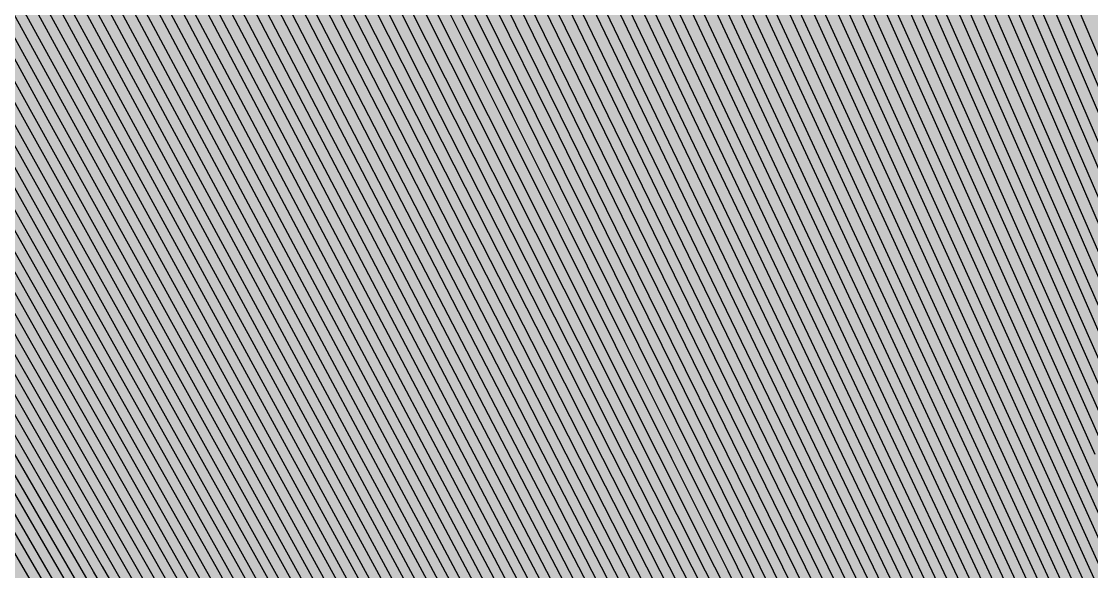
# Model space of a CAD drawing. Header units: metres. Extents: x -7231 to 10969, y -37556 to 1873.
# Drawn here: x 929.2 to 1142.6, y -18509.9 to -18400.3 of the extents above; entities that cross this region are included whole.
import ezdxf

# ---------------------------------------------------------------- set-up
doc = ezdxf.new("R2010")
doc.units = ezdxf.units.M
for name, color, linetype in [('Metal1', 4, 'CONTINUOUS'), ('Metal2', 3, 'CONTINUOUS'), ('Polyimide', 7, 'CONTINUOUS')]:
    doc.layers.add(name, color=color, linetype=linetype)

msp = doc.modelspace()

# ---------------------------------------------------------------- hatches: boundary and pattern name
at = {"layer": 'Polyimide'}
msp.add_hatch(color=7, dxfattribs=at).paths.add_polyline_path([(4065.69, -468), (4066.67, -501.99), (4068.51, -535.99), (4071.41, -569.99), (4075.54, -603.99), (4081.04, -637.99), (4088.01, -671.99), (4096.52, -705.98), (4106.62, -739.98), (4118.33, -773.98), (4131.63, -807.98), (4146.49, -841.98), (4162.87, -875.98), (4180.68, -909.97), (4199.83, -943.97), (4220.22, -977.97), (4241.73, -1011.97), (4264.21, -1045.97), (4287.52, -1079.96), (4311.51, -1113.96), (4336.01, -1147.96), (4360.86, -1181.96), (4385.88, -1215.96), (4410.89, -1249.96), (4435.74, -1283.95), (4460.24, -1317.95), (4484.23, -1351.95), (4507.54, -1385.95), (4530.02, -1419.95), (4551.53, -1453.94), (4571.92, -1487.94), (4591.07, -1521.94), (4608.88, -1555.94), (4625.26, -1589.94), (4640.12, -1623.94), (4653.42, -1657.93), (4665.13, -1691.93), (4675.23, -1725.93), (4683.74, -1759.93), (4690.71, -1793.93), (4696.21, -1827.93), (4700.34, -1861.92), (4703.24, -1895.92), (4705.08, -1929.92), (4706.06, -1963.92), (4706.44, -1997.92), (4706.5, -2031.91), (4706.5, -4793.02), (4709.95, -4838.39), (4720.22, -4882.71), (4737.08, -4924.98), (4760.13, -4964.2), (4788.85, -4999.49), (4822.58, -5030.03), (4860.53, -5055.12), (4901.85, -5074.18), (4901.85, -5074.18), (4970.68, -5105.23), (5034.7, -5145.26), (5092.76, -5193.54), (5143.8, -5249.19), (5186.89, -5311.2), (5221.24, -5378.44), (5246.23, -5449.69), (5261.41, -5523.66), (5266.5, -5599), (5261.41, -5674.34), (5246.23, -5748.31), (5221.24, -5819.56), (5186.89, -5886.8), (5143.8, -5948.81), (5092.76, -6004.46), (5034.7, -6052.74), (4970.68, -6092.77), (4901.85, -6123.82), (4860.53, -6142.88), (4822.58, -6167.97), (4788.85, -6198.51), (4760.13, -6233.8), (4737.08, -6273.02), (4720.22, -6315.29), (4709.95, -6359.61), (4706.5, -6404.98), (4706.5, -9221.52), (4709.95, -9266.88), (4720.22, -9311.21), (4737.08, -9353.47), (4760.13, -9392.7), (4788.85, -9427.98), (4822.58, -9458.52), (4860.53, -9483.61), (4901.85, -9502.67), (4970.68, -9533.72), (5034.7, -9573.75), (5092.76, -9622.03), (5143.8, -9677.68), (5186.89, -9739.69), (5221.24, -9806.94), (5246.23, -9878.19), (5261.41, -9952.16), (5266.5, -10027.49), (5261.41, -10102.83), (5246.23, -10176.8), (5221.24, -10248.05), (5186.89, -10315.3), (5143.8, -10377.31), (5092.76, -10432.96), (5034.7, -10481.24), (4970.68, -10521.27), (4901.85, -10552.32), (4860.53, -10571.38), (4822.58, -10596.46), (4788.85, -10627), (4760.13, -10662.29), (4737.08, -10701.52), (4720.22, -10743.78), (4709.95, -10788.1), (4706.5, -10833.47), (4706.5, -13650.01), (4709.95, -13695.38), (4720.22, -13739.7), (4737.08, -13781.96), (4760.13, -13821.19), (4788.85, -13856.48), (4822.58, -13887.02), (4860.53, -13912.11), (4901.85, -13931.17), (4970.68, -13962.22), (5034.7, -14002.25), (5092.76, -14050.53), (5143.8, -14106.18), (5186.89, -14168.19), (5221.24, -14235.43), (5246.23, -14306.68), (5261.41, -14380.65), (5266.5, -14455.99), (5261.41, -14531.33), (5246.23, -14605.29), (5221.24, -14676.55), (5186.89, -14743.79), (5143.8, -14805.8), (5092.76, -14861.45), (5034.7, -14909.73), (4970.68, -14949.76), (4901.85, -14980.81), (4860.53, -14999.87), (4822.58, -15024.96), (4788.85, -15055.5), (4760.13, -15090.79), (4737.08, -15130.01), (4720.22, -15172.27), (4709.95, -15216.6), (4706.5, -15261.97), (4706.5, -15455.99), (4720.95, -15750.04), (4764.14, -16041.26), (4835.68, -16326.84), (4934.86, -16604.04), (5060.74, -16870.18), (5212.09, -17122.7), (5387.47, -17359.17), (5585.18, -17577.31), (5803.32, -17775.02), (6039.79, -17950.4), (6292.31, -18101.75), (6558.45, -18227.63), (6835.65, -18326.81), (7121.23, -18398.34), (7412.45, -18441.54), (7706.5, -18455.99), (9969.01, -18455.99), (10047.42, -18459.84), (10125.08, -18471.36), (10201.23, -18490.44), (10275.15, -18516.89), (10346.12, -18550.45), (10413.46, -18590.81), (10476.52, -18637.58), (10534.69, -18690.3), (10587.41, -18748.47), (10634.18, -18811.53), (10674.54, -18878.87), (10708.11, -18949.84), (10734.56, -19023.76), (10753.63, -19099.92), (10765.15, -19177.58), (10769.01, -19255.99), (10769.01, -20895.8), (10730.24, -20951.41), (10694.6, -21009.08), (10662.21, -21068.63), (10633.17, -21129.89), (10607.55, -21192.66), (10585.45, -21256.74), (10566.93, -21321.96), (10552.05, -21388.09), (10540.84, -21454.95), (10533.35, -21522.33), (10529.6, -21590.02), (10529.6, -21657.81), (10533.35, -21725.5), (10540.84, -21792.87), (10552.05, -21859.73), (10566.93, -21925.87), (10585.45, -21991.08), (10607.55, -22055.17), (10633.17, -22117.94), (10662.21, -22179.19), (10694.6, -22238.74), (10730.24, -22296.41), (10769.01, -22352.03), (10769.01, -32454.24), (10728.74, -32510.49), (10691.72, -32568.92), (10658.05, -32629.35), (10627.85, -32691.58), (10601.2, -32755.42), (10578.21, -32820.67), (10558.93, -32887.1), (10543.44, -32954.52), (10531.77, -33022.71), (10523.97, -33091.44), (10520.07, -33160.51), (10520.07, -33229.69), (10523.97, -33298.75), (10531.77, -33367.49), (10543.44, -33435.67), (10558.93, -33503.09), (10578.21, -33569.53), (10601.2, -33634.77), (10627.85, -33698.61), (10658.05, -33760.85), (10691.72, -33821.28), (10728.74, -33879.71), (10769.01, -33935.96), (10769.01, -36556), (10765.15, -36634.41), (10753.63, -36712.07), (10734.56, -36788.23), (10708.11, -36862.15), (10674.54, -36933.12), (10634.18, -37000.46), (10587.41, -37063.51), (10534.69, -37121.69), (10476.52, -37174.41), (10413.46, -37221.18), (10346.12, -37261.54), (10275.15, -37295.1), (10201.23, -37321.55), (10125.08, -37340.63), (10047.42, -37352.15), (9969.01, -37356), (-6231.01, -37356), (-6309.42, -37352.15), (-6387.08, -37340.63), (-6463.23, -37321.55), (-6537.15, -37295.1), (-6608.12, -37261.54), (-6675.46, -37221.18), (-6738.52, -37174.41), (-6796.69, -37121.69), (-6849.41, -37063.51), (-6896.18, -37000.46), (-6936.54, -36933.12), (-6970.11, -36862.15), (-6996.56, -36788.23), (-7015.63, -36712.07), (-7027.15, -36634.41), (-7031.01, -36556), (-7031.01, -33936), (-6990.74, -33879.75), (-6953.7, -33821.31), (-6920.03, -33760.88), (-6889.82, -33698.64), (-6863.18, -33634.8), (-6840.18, -33569.55), (-6820.9, -33503.11), (-6805.4, -33435.69), (-6793.74, -33367.49), (-6785.94, -33298.75), (-6782.03, -33229.68), (-6782.03, -33160.5), (-6785.94, -33091.43), (-6793.74, -33022.69), (-6805.4, -32954.5), (-6820.9, -32887.07), (-6840.18, -32820.63), (-6863.18, -32755.39), (-6889.82, -32691.54), (-6920.03, -32629.3), (-6953.7, -32568.87), (-6990.74, -32510.43), (-7031.01, -32454.18), (-7031.01, -22364.83), (-6990.74, -22308.58), (-6953.7, -22250.14), (-6920.03, -22189.71), (-6889.82, -22127.47), (-6863.18, -22063.62), (-6840.18, -21998.38), (-6820.9, -21931.94), (-6805.4, -21864.51), (-6793.74, -21796.32), (-6785.94, -21727.58), (-6782.03, -21658.51), (-6782.03, -21589.33), (-6785.94, -21520.26), (-6793.74, -21451.52), (-6805.4, -21383.32), (-6820.9, -21315.9), (-6840.18, -21249.46), (-6863.18, -21184.21), (-6889.82, -21120.37), (-6920.03, -21058.13), (-6953.7, -20997.7), (-6990.74, -20939.26), (-7031.01, -20883.01), (-7031.01, -19255.99), (-7027.15, -19177.58), (-7015.63, -19099.92), (-6996.56, -19023.76), (-6970.11, -18949.84), (-6936.54, -18878.87), (-6896.18, -18811.53), (-6849.41, -18748.47), (-6796.69, -18690.3), (-6738.52, -18637.58), (-6675.46, -18590.81), (-6608.12, -18550.45), (-6537.15, -18516.89), (-6463.23, -18490.44), (-6387.08, -18471.36), (-6309.42, -18459.84), (-6231.01, -18455.99), (-3968.5, -18455.99), (-3674.45, -18441.54), (-3383.23, -18398.34), (-3097.65, -18326.81), (-2820.45, -18227.63), (-2554.31, -18101.75), (-2301.79, -17950.4), (-2065.32, -17775.02), (-1847.18, -17577.31), (-1649.47, -17359.17), (-1474.09, -17122.7), (-1322.74, -16870.18), (-1196.86, -16604.04), (-1097.68, -16326.84), (-1026.14, -16041.26), (-982.95, -15750.04), (-968.5, -15455.99), (-968.5, -15261.97), (-971.95, -15216.6), (-982.22, -15172.27), (-999.08, -15130.01), (-1022.13, -15090.79), (-1050.85, -15055.5), (-1084.58, -15024.96), (-1122.53, -14999.87), (-1163.85, -14980.81), (-1232.68, -14949.76), (-1296.7, -14909.73), (-1354.76, -14861.45), (-1405.8, -14805.8), (-1448.89, -14743.79), (-1483.24, -14676.55), (-1508.23, -14605.29), (-1523.41, -14531.33), (-1528.5, -14455.99), (-1523.41, -14380.65), (-1508.23, -14306.68), (-1483.24, -14235.43), (-1448.89, -14168.19), (-1405.8, -14106.18), (-1354.76, -14050.53), (-1296.7, -14002.25), (-1232.68, -13962.22), (-1163.85, -13931.17), (-1122.53, -13912.11), (-1084.58, -13887.02), (-1050.85, -13856.48), (-1022.13, -13821.19), (-999.08, -13781.96), (-982.22, -13739.7), (-971.95, -13695.38), (-968.5, -13650.01), (-968.5, -12309.64), (-971.95, -12264.27), (-982.22, -12219.94), (-999.08, -12177.68), (-1022.13, -12138.46), (-1050.85, -12103.17), (-1084.58, -12072.63), (-1122.53, -12047.54), (-1163.85, -12028.48), (-1232.68, -11997.43), (-1296.7, -11957.4), (-1354.76, -11909.12), (-1405.8, -11853.47), (-1448.89, -11791.46), (-1483.24, -11724.22), (-1508.23, -11652.96), (-1523.41, -11579), (-1528.5, -11503.66), (-1523.41, -11428.32), (-1508.23, -11354.35), (-1483.24, -11283.1), (-1448.89, -11215.86), (-1405.8, -11153.85), (-1354.76, -11098.2), (-1296.7, -11049.92), (-1232.68, -11009.89), (-1163.85, -10978.84), (-1122.53, -10959.78), (-1084.58, -10934.69), (-1050.85, -10904.15), (-1022.13, -10868.86), (-999.08, -10829.63), (-982.22, -10787.37), (-971.95, -10743.05), (-968.5, -10697.68), (-968.5, -9357.31), (-971.95, -9311.94), (-982.22, -9267.62), (-999.08, -9225.35), (-1022.13, -9186.13), (-1050.85, -9150.84), (-1084.58, -9120.3), (-1122.53, -9095.21), (-1163.85, -9076.15), (-1163.85, -9076.15), (-1232.68, -9045.1), (-1296.7, -9005.07), (-1354.76, -8956.79), (-1405.8, -8901.14), (-1448.89, -8839.13), (-1483.24, -8771.89), (-1508.23, -8700.64), (-1523.41, -8626.67), (-1528.5, -8551.33), (-1523.41, -8475.99), (-1508.23, -8402.02), (-1483.24, -8330.77), (-1448.89, -8263.53), (-1405.8, -8201.52), (-1354.76, -8145.87), (-1296.7, -8097.59), (-1232.68, -8057.56), (-1163.85, -8026.51), (-1163.85, -8026.51), (-1122.53, -8007.45), (-1084.58, -7982.36), (-1050.85, -7951.82), (-1022.13, -7916.53), (-999.08, -7877.31), (-982.22, -7835.04), (-971.95, -7790.72), (-968.5, -7745.35), (-968.5, -6404.98), (-971.95, -6359.61), (-982.22, -6315.29), (-999.08, -6273.02), (-1022.13, -6233.8), (-1050.85, -6198.51), (-1084.58, -6167.97), (-1122.53, -6142.88), (-1163.85, -6123.82), (-1163.85, -6123.82), (-1232.68, -6092.77), (-1296.7, -6052.74), (-1354.76, -6004.46), (-1405.8, -5948.81), (-1448.89, -5886.8), (-1483.24, -5819.56), (-1508.23, -5748.31), (-1523.41, -5674.34), (-1528.5, -5599), (-1523.41, -5523.66), (-1508.23, -5449.69), (-1483.24, -5378.44), (-1448.89, -5311.2), (-1405.8, -5249.19), (-1354.76, -5193.54), (-1296.7, -5145.26), (-1232.68, -5105.23), (-1163.85, -5074.18), (-1163.85, -5074.18), (-1122.53, -5055.12), (-1084.58, -5030.03), (-1050.85, -4999.49), (-1022.13, -4964.2), (-999.08, -4924.98), (-982.22, -4882.71), (-971.95, -4838.39), (-968.5, -4793.02), (-968.5, -2031.91), (-968.44, -1997.92), (-968.06, -1963.92), (-967.05, -1929.92), (-965.18, -1895.92), (-962.22, -1861.92), (-958.01, -1827.93), (-952.41, -1793.93), (-945.31, -1759.93), (-936.64, -1725.93), (-926.35, -1691.93), (-914.43, -1657.93), (-900.88, -1623.94), (-885.74, -1589.94), (-869.05, -1555.94), (-850.91, -1521.94), (-831.4, -1487.94), (-810.63, -1453.94), (-788.72, -1419.95), (-765.82, -1385.95), (-742.07, -1351.95), (-717.63, -1317.95), (-692.67, -1283.95), (-667.36, -1249.96), (-641.88, -1215.96), (-616.39, -1181.96), (-591.08, -1147.96), (-566.12, -1113.96), (-541.68, -1079.96), (-517.93, -1045.97), (-495.03, -1011.97), (-473.12, -977.97), (-452.35, -943.97), (-432.84, -909.97), (-414.7, -875.98), (-398.01, -841.98), (-382.87, -807.98), (-369.32, -773.98), (-357.4, -739.98), (-347.11, -705.98), (-338.44, -671.99), (-331.34, -637.99), (-325.74, -603.99), (-321.53, -569.99), (-318.57, -535.99), (-316.7, -501.99), (-315.69, -468), (-315.31, -434), (-315.25, -400), (-315.25, 401), (-315.25, 451), (-315.25, 1644), (-270.25, 1644), (-270.03, 1637.13), (-269.35, 1630.29), (-268.23, 1623.52), (-266.67, 1616.82), (-264.68, 1610.25), (-262.26, 1603.82), (-259.42, 1597.56), (-256.18, 1591.5), (-252.55, 1585.67), (-248.55, 1580.08), (-244.19, 1574.77), (-239.5, 1569.75), (-234.48, 1565.06), (-229.17, 1560.7), (-223.58, 1556.7), (-217.75, 1553.07), (-211.69, 1549.83), (-205.43, 1546.99), (-199, 1544.57), (-192.43, 1542.58), (-185.73, 1541.02), (-178.96, 1539.9), (-172.12, 1539.22), (-165.25, 1539), (-158.38, 1539.22), (-151.54, 1539.9), (-144.77, 1541.02), (-138.07, 1542.58), (-131.5, 1544.57), (-125.07, 1546.99), (-118.81, 1549.83), (-112.75, 1553.07), (-106.92, 1556.7), (-101.33, 1560.7), (-96.02, 1565.06), (-91, 1569.75), (-86.31, 1574.77), (-81.95, 1580.08), (-77.95, 1585.67), (-74.32, 1591.5), (-71.08, 1597.56), (-68.24, 1603.82), (-65.82, 1610.25), (-63.83, 1616.82), (-62.27, 1623.52), (-61.15, 1630.29), (-60.47, 1637.13), (-60.25, 1644), (1853, 1644), (1853, 1573), (3815.25, 1573), (3815.46, 1579.54), (3816.11, 1586.05), (3817.17, 1592.51), (3818.66, 1598.88), (3820.56, 1605.14), (3822.86, 1611.27), (3825.56, 1617.23), (3828.65, 1623), (3832.1, 1628.56), (3835.91, 1633.88), (3840.07, 1638.93), (3844.54, 1643.71), (3849.32, 1648.18), (3854.37, 1652.34), (3859.69, 1656.15), (3865.25, 1659.6), (3871.02, 1662.69), (3876.98, 1665.39), (3883.11, 1667.69), (3889.37, 1669.59), (3895.74, 1671.08), (3902.2, 1672.14), (3908.71, 1672.79), (3915.25, 1673), (3921.79, 1672.79), (3928.3, 1672.14), (3934.76, 1671.08), (3941.13, 1669.59), (3947.39, 1667.69), (3953.52, 1665.39), (3959.48, 1662.69), (3965.25, 1659.6), (3970.81, 1656.15), (3976.13, 1652.34), (3981.18, 1648.18), (3985.96, 1643.71), (3990.43, 1638.93), (3994.59, 1633.88), (3998.4, 1628.56), (4001.85, 1623), (4004.94, 1617.23), (4007.64, 1611.27), (4009.94, 1605.14), (4011.84, 1598.88), (4013.33, 1592.51), (4014.39, 1586.05), (4015.04, 1579.54), (4015.25, 1573), (4065.25, 1573), (4065.25, 451), (4065.25, 401), (4065.25, -400), (4065.31, -434), (4065.69, -468)])

# ---------------------------------------------------------------- linework, layer by layer
at = {"layer": 'Metal1'}
for points in [[(943.23, -18532.45), (930.04, -18509.95), (916.85, -18487.45), (903.66, -18464.95), (890.47, -18442.44), (877.28, -18419.94), (864.09, -18397.44), (850.9, -18374.94), (837.71, -18352.44), (824.52, -18329.94), (811.33, -18307.44), (798.14, -18284.94), (784.96, -18262.44), (771.77, -18239.94), (758.58, -18217.44), (745.39, -18194.94)], [(952.15, -18532.44), (939.08, -18509.94), (926.02, -18487.44), (912.96, -18464.94), (899.9, -18442.44), (886.83, -18419.94), (873.77, -18397.44), (860.71, -18374.94), (847.64, -18352.44), (834.58, -18329.94), (821.52, -18307.44), (808.46, -18284.94), (795.39, -18262.44), (782.33, -18239.94), (769.27, -18217.43), (756.2, -18194.93)], [(961.06, -18532.44), (948.12, -18509.94), (935.19, -18487.44), (922.25, -18464.94), (909.32, -18442.44), (896.38, -18419.94), (883.45, -18397.44), (870.51, -18374.94), (857.57, -18352.43), (844.64, -18329.93), (831.7, -18307.43), (818.77, -18284.93), (805.83, -18262.43), (792.9, -18239.93), (779.96, -18217.43), (767.02, -18194.93)], [(969.97, -18532.44), (957.16, -18509.94), (944.35, -18487.44), (931.55, -18464.93), (918.74, -18442.43), (905.93, -18419.93), (893.12, -18397.43), (880.31, -18374.93), (867.5, -18352.43), (854.7, -18329.93), (841.89, -18307.43), (829.08, -18284.93), (816.27, -18262.43), (803.46, -18239.93), (790.65, -18217.43), (777.84, -18194.93)], [(978.88, -18532.43), (966.2, -18509.93), (953.52, -18487.43), (940.84, -18464.93), (928.16, -18442.43), (915.48, -18419.93), (902.8, -18397.43), (890.11, -18374.93), (877.43, -18352.43), (864.75, -18329.93), (852.07, -18307.43), (839.39, -18284.93), (826.71, -18262.42), (814.03, -18239.92), (801.35, -18217.42), (788.66, -18194.92)], [(987.8, -18532.43), (975.24, -18509.93), (962.69, -18487.43), (950.13, -18464.93), (937.58, -18442.43), (925.03, -18419.93), (912.47, -18397.43), (899.92, -18374.92), (887.36, -18352.42), (874.81, -18329.92), (862.25, -18307.42), (849.7, -18284.92), (837.15, -18262.42), (824.59, -18239.92), (812.04, -18217.42), (799.48, -18194.92)], [(996.71, -18532.43), (984.28, -18509.92), (971.86, -18487.42), (959.43, -18464.92), (947, -18442.42), (934.57, -18419.92), (922.15, -18397.42), (909.72, -18374.92), (897.29, -18352.42), (884.87, -18329.92), (872.44, -18307.42), (860.01, -18284.92), (847.58, -18262.42), (835.16, -18239.92), (822.73, -18217.42), (810.3, -18194.92)], [(1005.62, -18532.42), (993.32, -18509.92), (981.02, -18487.42), (968.72, -18464.92), (956.42, -18442.42), (944.12, -18419.92), (931.82, -18397.42), (919.52, -18374.92), (907.22, -18352.42), (894.92, -18329.92), (882.62, -18307.41), (870.32, -18284.91), (858.02, -18262.41), (845.72, -18239.91), (833.42, -18217.41), (821.12, -18194.91)], [(1014.54, -18532.42), (1002.36, -18509.92), (990.19, -18487.42), (978.02, -18464.92), (965.84, -18442.42), (953.67, -18419.91), (941.5, -18397.41), (929.33, -18374.91), (917.15, -18352.41), (904.98, -18329.91), (892.81, -18307.41), (880.63, -18284.91), (868.46, -18262.41), (856.29, -18239.91), (844.11, -18217.41), (831.94, -18194.91)], [(1023.45, -18532.41), (1011.4, -18509.91), (999.36, -18487.41), (987.31, -18464.91), (975.26, -18442.41), (963.22, -18419.91), (951.17, -18397.41), (939.13, -18374.91), (927.08, -18352.41), (915.04, -18329.91), (902.99, -18307.41), (890.94, -18284.91), (878.9, -18262.41), (866.85, -18239.91), (854.81, -18217.4), (842.76, -18194.9)], [(1032.36, -18532.41), (1020.44, -18509.91), (1008.52, -18487.41), (996.6, -18464.91), (984.69, -18442.41), (972.77, -18419.91), (960.85, -18397.41), (948.93, -18374.91), (937.01, -18352.4), (925.09, -18329.9), (913.17, -18307.4), (901.26, -18284.9), (889.34, -18262.4), (877.42, -18239.9), (865.5, -18217.4), (853.58, -18194.9)], [(1041.27, -18532.41), (1029.48, -18509.91), (1017.69, -18487.4), (1005.9, -18464.9), (994.11, -18442.4), (982.32, -18419.9), (970.52, -18397.4), (958.73, -18374.9), (946.94, -18352.4), (935.15, -18329.9), (923.36, -18307.4), (911.57, -18284.9), (899.78, -18262.4), (887.98, -18239.9), (876.19, -18217.4), (864.4, -18194.9)], [(1050.19, -18532.4), (1038.52, -18509.9), (1026.86, -18487.4), (1015.19, -18464.9), (1003.53, -18442.4), (991.86, -18419.9), (980.2, -18397.4), (968.54, -18374.9), (956.87, -18352.4), (945.21, -18329.9), (933.54, -18307.4), (921.88, -18284.89), (910.21, -18262.39), (898.55, -18239.89), (886.89, -18217.39), (875.22, -18194.89)], [(1059.1, -18532.4), (1047.56, -18509.9), (1036.02, -18487.4), (1024.49, -18464.9), (1012.95, -18442.4), (1001.41, -18419.89), (989.88, -18397.39), (978.34, -18374.89), (966.8, -18352.39), (955.26, -18329.89), (943.73, -18307.39), (932.19, -18284.89), (920.65, -18262.39), (909.11, -18239.89), (897.58, -18217.39), (886.04, -18194.89)], [(1143.75, -18681.75), (1136.47, -18667.4), (1125.06, -18644.9), (1113.65, -18622.4), (1102.24, -18599.9), (1090.83, -18577.4), (1079.42, -18554.89), (1068.01, -18532.39), (1056.6, -18509.89), (1045.19, -18487.39), (1033.78, -18464.89), (1022.37, -18442.39), (1010.96, -18419.89), (999.55, -18397.39), (988.14, -18374.89), (976.73, -18352.39), (965.32, -18329.89), (953.91, -18307.39), (942.5, -18284.89), (931.09, -18262.39), (919.68, -18239.89), (908.27, -18217.38), (896.86, -18194.88)], [(1144.62, -18667.39), (1133.34, -18644.89), (1122.06, -18622.39), (1110.77, -18599.89), (1099.49, -18577.39), (1088.21, -18554.89), (1076.92, -18532.39), (1065.64, -18509.89), (1054.36, -18487.39), (1043.08, -18464.89), (1031.79, -18442.39), (1020.51, -18419.89), (1009.23, -18397.39), (997.94, -18374.89), (986.66, -18352.38), (975.38, -18329.88), (964.09, -18307.38), (952.81, -18284.88), (941.53, -18262.38), (930.25, -18239.88), (918.96, -18217.38), (907.68, -18194.88)], [(760.3, -18216.43), (773.49, -18238.93), (786.68, -18261.43), (799.87, -18283.93), (813.06, -18306.43), (826.25, -18328.93), (839.44, -18351.43), (852.63, -18373.93), (865.82, -18396.43), (879.01, -18418.93), (892.2, -18441.43), (905.39, -18463.93), (918.58, -18486.43), (931.77, -18508.94), (944.96, -18531.44)], [(771, -18216.43), (784.06, -18238.93), (797.12, -18261.43), (810.19, -18283.93), (823.25, -18306.43), (836.31, -18328.93), (849.37, -18351.43), (862.44, -18373.94), (875.5, -18396.44), (888.56, -18418.94), (901.63, -18441.44), (914.69, -18463.94), (927.75, -18486.44), (940.81, -18508.94), (953.88, -18531.44)], [(781.69, -18216.43), (794.63, -18238.93), (807.57, -18261.44), (820.5, -18283.94), (833.44, -18306.44), (846.37, -18328.94), (859.31, -18351.44), (872.24, -18373.94), (885.18, -18396.44), (898.11, -18418.94), (911.05, -18441.44), (923.99, -18463.94), (936.92, -18486.44), (949.86, -18508.94), (962.79, -18531.44)], [(792.39, -18216.44), (805.2, -18238.94), (818.01, -18261.44), (830.82, -18283.94), (843.62, -18306.44), (856.43, -18328.94), (869.24, -18351.44), (882.05, -18373.94), (894.86, -18396.44), (907.67, -18418.94), (920.48, -18441.44), (933.28, -18463.95), (946.09, -18486.45), (958.9, -18508.95), (971.71, -18531.45)], [(803.09, -18216.44), (815.77, -18238.94), (828.45, -18261.44), (841.13, -18283.94), (853.81, -18306.44), (866.49, -18328.94), (879.18, -18351.45), (891.86, -18373.95), (904.54, -18396.45), (917.22, -18418.95), (929.9, -18441.45), (942.58, -18463.95), (955.26, -18486.45), (967.95, -18508.95), (980.63, -18531.45)], [(813.78, -18216.45), (826.34, -18238.95), (838.89, -18261.45), (851.45, -18283.95), (864, -18306.45), (876.56, -18328.95), (889.11, -18351.45), (901.66, -18373.95), (914.22, -18396.45), (926.77, -18418.95), (939.33, -18441.45), (951.88, -18463.95), (964.44, -18486.45), (976.99, -18508.95), (989.54, -18531.45)], [(824.48, -18216.45), (836.91, -18238.95), (849.33, -18261.45), (861.76, -18283.95), (874.19, -18306.45), (886.62, -18328.95), (899.04, -18351.45), (911.47, -18373.95), (923.9, -18396.45), (936.32, -18418.96), (948.75, -18441.46), (961.18, -18463.96), (973.61, -18486.46), (986.03, -18508.96), (998.46, -18531.46)], [(835.18, -18216.45), (847.48, -18238.95), (859.78, -18261.45), (872.08, -18283.95), (884.38, -18306.46), (896.68, -18328.96), (908.98, -18351.46), (921.28, -18373.96), (933.58, -18396.46), (945.88, -18418.96), (958.18, -18441.46), (970.48, -18463.96), (982.78, -18486.46), (995.08, -18508.96), (1007.38, -18531.46)], [(845.87, -18216.46), (858.05, -18238.96), (870.22, -18261.46), (882.39, -18283.96), (894.57, -18306.46), (906.74, -18328.96), (918.91, -18351.46), (931.08, -18373.96), (943.26, -18396.46), (955.43, -18418.96), (967.6, -18441.46), (979.78, -18463.96), (991.95, -18486.46), (1004.12, -18508.97), (1016.29, -18531.47)], [(856.57, -18216.46), (868.62, -18238.96), (880.66, -18261.46), (892.71, -18283.96), (904.75, -18306.46), (916.8, -18328.96), (928.85, -18351.46), (940.89, -18373.97), (952.94, -18396.47), (964.98, -18418.97), (977.03, -18441.47), (989.07, -18463.97), (1001.12, -18486.47), (1013.17, -18508.97), (1025.21, -18531.47)], [(867.27, -18216.46), (879.19, -18238.96), (891.1, -18261.47), (903.02, -18283.97), (914.94, -18306.47), (926.86, -18328.97), (938.78, -18351.47), (950.7, -18373.97), (962.62, -18396.47), (974.53, -18418.97), (986.45, -18441.47), (998.37, -18463.97), (1010.29, -18486.47), (1022.21, -18508.97), (1034.13, -18531.47)], [(877.96, -18216.47), (889.76, -18238.97), (901.55, -18261.47), (913.34, -18283.97), (925.13, -18306.47), (936.92, -18328.97), (948.71, -18351.47), (960.5, -18373.97), (972.3, -18396.47), (984.09, -18418.97), (995.88, -18441.48), (1007.67, -18463.98), (1019.46, -18486.48), (1031.25, -18508.98), (1043.04, -18531.48)], [(888.66, -18216.47), (900.32, -18238.97), (911.99, -18261.47), (923.65, -18283.97), (935.32, -18306.47), (946.98, -18328.98), (958.65, -18351.48), (970.31, -18373.98), (981.98, -18396.48), (993.64, -18418.98), (1005.3, -18441.48), (1016.97, -18463.98), (1028.63, -18486.48), (1040.3, -18508.98), (1051.96, -18531.48)], [(899.36, -18216.48), (910.89, -18238.98), (922.43, -18261.48), (933.97, -18283.98), (945.51, -18306.48), (957.04, -18328.98), (968.58, -18351.48), (980.12, -18373.98), (991.65, -18396.48), (1003.19, -18418.98), (1014.73, -18441.48), (1026.27, -18463.98), (1037.8, -18486.48), (1049.34, -18508.98), (1060.88, -18531.49), (1072.42, -18553.99), (1083.95, -18576.49), (1095.49, -18598.99), (1107.03, -18621.49), (1118.56, -18643.99), (1130.1, -18666.49), (1137.55, -18681.03), (1142.63, -18698.25), (1143.1, -18702.87)], [(910.05, -18216.48), (921.46, -18238.98), (932.87, -18261.48), (944.28, -18283.98), (955.69, -18306.48), (967.1, -18328.98), (978.51, -18351.48), (989.92, -18373.98), (1001.33, -18396.49), (1012.74, -18418.99), (1024.15, -18441.49), (1035.56, -18463.99), (1046.97, -18486.49), (1058.38, -18508.99), (1069.79, -18531.49), (1081.2, -18553.99), (1092.62, -18576.49), (1104.03, -18598.99), (1115.44, -18621.49), (1126.85, -18643.99), (1138.26, -18666.49), (1145.62, -18681.01)], [(920.75, -18216.48), (932.03, -18238.98), (943.32, -18261.49), (954.6, -18283.99), (965.88, -18306.49), (977.17, -18328.99), (988.45, -18351.49), (999.73, -18373.99), (1011.01, -18396.49), (1022.3, -18418.99), (1033.58, -18441.49), (1044.86, -18463.99), (1056.15, -18486.49), (1067.43, -18508.99), (1078.71, -18531.49), (1089.99, -18553.99), (1101.28, -18576.5), (1112.56, -18599), (1123.84, -18621.5), (1135.13, -18644), (1146.41, -18666.5)], [(1152.77, -18667.39), (1141.62, -18644.89), (1130.46, -18622.39), (1119.3, -18599.89), (1108.15, -18577.39), (1096.99, -18554.89), (1085.84, -18532.39), (1074.68, -18509.89), (1063.52, -18487.38), (1052.37, -18464.88), (1041.21, -18442.38), (1030.06, -18419.88), (1018.9, -18397.38), (1007.75, -18374.88), (996.59, -18352.38), (985.43, -18329.88), (974.28, -18307.38), (963.12, -18284.88), (951.97, -18262.38), (940.81, -18239.88), (929.66, -18217.38)], [(931.45, -18216.49), (942.6, -18238.99), (953.76, -18261.49), (964.91, -18283.99), (976.07, -18306.49), (987.23, -18328.99), (998.38, -18351.49), (1009.54, -18373.99), (1020.69, -18396.49), (1031.85, -18418.99), (1043.01, -18441.49), (1054.16, -18464), (1065.32, -18486.5), (1076.47, -18509), (1087.63, -18531.5), (1098.78, -18554), (1109.94, -18576.5), (1121.1, -18599), (1132.25, -18621.5), (1143.41, -18644)], [(1149.89, -18644.89), (1138.86, -18622.38), (1127.84, -18599.88), (1116.81, -18577.38), (1105.78, -18554.88), (1094.75, -18532.38), (1083.72, -18509.88), (1072.69, -18487.38), (1061.66, -18464.88), (1050.63, -18442.38), (1039.61, -18419.88), (1028.58, -18397.38), (1017.55, -18374.88), (1006.52, -18352.38), (995.49, -18329.88), (984.46, -18307.38), (973.43, -18284.87), (962.41, -18262.37), (951.38, -18239.87), (940.35, -18217.37)], [(942.14, -18216.49), (953.17, -18238.99), (964.2, -18261.49), (975.23, -18283.99), (986.26, -18306.49), (997.29, -18329), (1008.32, -18351.5), (1019.34, -18374), (1030.37, -18396.5), (1041.4, -18419), (1052.43, -18441.5), (1063.46, -18464), (1074.49, -18486.5), (1085.52, -18509), (1096.55, -18531.5), (1107.57, -18554), (1118.6, -18576.5), (1129.63, -18599), (1140.66, -18621.5), (1151.69, -18644.01)], [(1147.27, -18622.38), (1136.37, -18599.88), (1125.47, -18577.38), (1114.56, -18554.88), (1103.66, -18532.38), (1092.76, -18509.88), (1081.86, -18487.38), (1070.96, -18464.88), (1060.06, -18442.38), (1049.15, -18419.87), (1038.25, -18397.37), (1027.35, -18374.87), (1016.45, -18352.37), (1005.55, -18329.87), (994.65, -18307.37), (983.74, -18284.87), (972.84, -18262.37), (961.94, -18239.87), (951.04, -18217.37)], [(952.84, -18216.5), (963.74, -18239), (974.64, -18261.5), (985.54, -18284), (996.45, -18306.5), (1007.35, -18329), (1018.25, -18351.5), (1029.15, -18374), (1040.05, -18396.5), (1050.95, -18419), (1061.86, -18441.5), (1072.76, -18464), (1083.66, -18486.5), (1094.56, -18509.01), (1105.46, -18531.51), (1116.36, -18554.01), (1127.26, -18576.51), (1138.17, -18599.01), (1149.07, -18621.51)], [(1144.9, -18599.88), (1134.12, -18577.38), (1123.35, -18554.87), (1112.57, -18532.37), (1101.8, -18509.87), (1091.03, -18487.37), (1080.25, -18464.87), (1069.48, -18442.37), (1058.7, -18419.87), (1047.93, -18397.37), (1037.15, -18374.87), (1026.38, -18352.37), (1015.6, -18329.87), (1004.83, -18307.37), (994.06, -18284.87), (983.28, -18262.37), (972.51, -18239.86), (961.73, -18217.36)], [(963.54, -18216.5), (974.31, -18239), (985.09, -18261.5), (995.86, -18284), (1006.63, -18306.5), (1017.41, -18329), (1028.18, -18351.5), (1038.96, -18374.01), (1049.73, -18396.51), (1060.51, -18419.01), (1071.28, -18441.51), (1082.06, -18464.01), (1092.83, -18486.51), (1103.6, -18509.01), (1114.38, -18531.51), (1125.15, -18554.01), (1135.93, -18576.51), (1146.7, -18599.01)], [(1142.78, -18577.37), (1132.13, -18554.87), (1121.49, -18532.37), (1110.84, -18509.87), (1100.19, -18487.37), (1089.55, -18464.87), (1078.9, -18442.37), (1068.25, -18419.87), (1057.6, -18397.37), (1046.96, -18374.86), (1036.31, -18352.36), (1025.66, -18329.86), (1015.01, -18307.36), (1004.37, -18284.86), (993.72, -18262.36), (983.07, -18239.86), (972.43, -18217.36)], [(974.23, -18216.5), (984.88, -18239.01), (995.53, -18261.51), (1006.18, -18284.01), (1016.82, -18306.51), (1027.47, -18329.01), (1038.12, -18351.51), (1048.76, -18374.01), (1059.41, -18396.51), (1070.06, -18419.01), (1080.71, -18441.51), (1091.35, -18464.01), (1102, -18486.51), (1112.65, -18509.01), (1123.3, -18531.51), (1133.94, -18554.01), (1144.59, -18576.52)], [(1151.44, -18577.37), (1140.92, -18554.87), (1130.4, -18532.37), (1119.88, -18509.86), (1109.36, -18487.36), (1098.84, -18464.86), (1088.32, -18442.36), (1077.8, -18419.86), (1067.28, -18397.36), (1056.76, -18374.86), (1046.24, -18352.36), (1035.72, -18329.86), (1025.2, -18307.36), (1014.68, -18284.86), (1004.16, -18262.36), (993.64, -18239.86), (983.12, -18217.36)], [(984.93, -18216.51), (995.45, -18239.01), (1005.97, -18261.51), (1016.49, -18284.01), (1027.01, -18306.51), (1037.53, -18329.01), (1048.05, -18351.51), (1058.57, -18374.01), (1069.09, -18396.51), (1079.61, -18419.01), (1090.13, -18441.52), (1100.65, -18464.02), (1111.17, -18486.52), (1121.69, -18509.02), (1132.21, -18531.52), (1142.73, -18554.02)], [(1149.71, -18554.86), (1139.31, -18532.36), (1128.92, -18509.86), (1118.53, -18487.36), (1108.13, -18464.86), (1097.74, -18442.36), (1087.35, -18419.86), (1076.95, -18397.36), (1066.56, -18374.86), (1056.17, -18352.36), (1045.78, -18329.86), (1035.38, -18307.35), (1024.99, -18284.85), (1014.6, -18262.35), (1004.2, -18239.85), (993.81, -18217.35)], [(995.63, -18216.51), (1006.02, -18239.01), (1016.41, -18261.51), (1026.81, -18284.02), (1037.2, -18306.52), (1047.59, -18329.02), (1057.98, -18351.52), (1068.38, -18374.02), (1078.77, -18396.52), (1089.16, -18419.02), (1099.56, -18441.52), (1109.95, -18464.02), (1120.34, -18486.52), (1130.74, -18509.02), (1141.13, -18531.52), (1151.52, -18554.02)], [(1148.23, -18532.36), (1137.96, -18509.86), (1127.69, -18487.36), (1117.43, -18464.85), (1107.16, -18442.35), (1096.9, -18419.85), (1086.63, -18397.35), (1076.36, -18374.85), (1066.1, -18352.35), (1055.83, -18329.85), (1045.57, -18307.35), (1035.3, -18284.85), (1025.04, -18262.35), (1014.77, -18239.85), (1004.5, -18217.35)], [(1006.32, -18216.52), (1016.59, -18239.02), (1026.85, -18261.52), (1037.12, -18284.02), (1047.39, -18306.52), (1057.65, -18329.02), (1067.92, -18351.52), (1078.18, -18374.02), (1088.45, -18396.52), (1098.72, -18419.02), (1108.98, -18441.52), (1119.25, -18464.02), (1129.51, -18486.53), (1139.78, -18509.03), (1150.05, -18531.53)], [(1147, -18509.85), (1136.86, -18487.35), (1126.72, -18464.85), (1116.58, -18442.35), (1106.44, -18419.85), (1096.31, -18397.35), (1086.17, -18374.85), (1076.03, -18352.35), (1065.89, -18329.85), (1055.75, -18307.35), (1045.61, -18284.85), (1035.47, -18262.34), (1025.33, -18239.84), (1015.2, -18217.34)], [(1017.02, -18216.52), (1027.16, -18239.02), (1037.3, -18261.52), (1047.44, -18284.02), (1057.57, -18306.52), (1067.71, -18329.02), (1077.85, -18351.53), (1087.99, -18374.03), (1098.13, -18396.53), (1108.27, -18419.03), (1118.41, -18441.53), (1128.55, -18464.03), (1138.68, -18486.53), (1148.82, -18509.03)], [(1146.03, -18487.35), (1136.02, -18464.85), (1126, -18442.35), (1115.99, -18419.85), (1105.98, -18397.34), (1095.97, -18374.84), (1085.96, -18352.34), (1075.95, -18329.84), (1065.94, -18307.34), (1055.92, -18284.84), (1045.91, -18262.34), (1035.9, -18239.84), (1025.89, -18217.34)], [(1027.72, -18216.53), (1037.73, -18239.03), (1047.74, -18261.53), (1057.75, -18284.03), (1067.76, -18306.53), (1077.77, -18329.03), (1087.79, -18351.53), (1097.8, -18374.03), (1107.81, -18396.53), (1117.82, -18419.03), (1127.83, -18441.53), (1137.84, -18464.03), (1147.86, -18486.53)], [(1145.31, -18464.84), (1135.43, -18442.34), (1125.54, -18419.84), (1115.66, -18397.34), (1105.77, -18374.84), (1095.89, -18352.34), (1086, -18329.84), (1076.12, -18307.34), (1066.23, -18284.84), (1056.35, -18262.34), (1046.47, -18239.84), (1036.58, -18217.33)], [(1038.41, -18216.53), (1048.3, -18239.03), (1058.18, -18261.53), (1068.07, -18284.03), (1077.95, -18306.53), (1087.83, -18329.03), (1097.72, -18351.53), (1107.6, -18374.03), (1117.49, -18396.54), (1127.37, -18419.04), (1137.26, -18441.54), (1147.14, -18464.04)], [(1144.85, -18442.34), (1135.09, -18419.84), (1125.33, -18397.34), (1115.58, -18374.84), (1105.82, -18352.33), (1096.06, -18329.83), (1086.3, -18307.33), (1076.55, -18284.83), (1066.79, -18262.33), (1057.03, -18239.83), (1047.27, -18217.33)], [(1049.11, -18216.53), (1058.87, -18239.04), (1068.62, -18261.54), (1078.38, -18284.04), (1088.14, -18306.54), (1097.9, -18329.04), (1107.65, -18351.54), (1117.41, -18374.04), (1127.17, -18396.54), (1136.93, -18419.04), (1146.68, -18441.54)], [(1144.64, -18419.83), (1135.01, -18397.33), (1125.38, -18374.83), (1115.75, -18352.33), (1106.12, -18329.83), (1096.49, -18307.33), (1086.86, -18284.83), (1077.23, -18262.33), (1067.6, -18239.83), (1057.97, -18217.33)], [(1059.81, -18216.54), (1069.44, -18239.04), (1079.07, -18261.54), (1088.7, -18284.04), (1098.33, -18306.54), (1107.96, -18329.04), (1117.59, -18351.54), (1127.22, -18374.04), (1136.85, -18396.54), (1146.48, -18419.05)]]:
    msp.add_lwpolyline(points, dxfattribs=at)
at = {"layer": 'Metal2'}
for points in [[(947.69, -18532.45), (934.56, -18509.95), (921.44, -18487.44), (908.31, -18464.94), (895.18, -18442.44), (882.06, -18419.94), (868.93, -18397.44), (855.81, -18374.94), (842.68, -18352.44), (829.55, -18329.94), (816.43, -18307.44), (803.3, -18284.94), (790.17, -18262.44), (777.05, -18239.94), (763.92, -18217.44), (750.8, -18194.94)], [(956.6, -18532.44), (943.6, -18509.94), (930.6, -18487.44), (917.61, -18464.94), (904.61, -18442.44), (891.61, -18419.94), (878.61, -18397.44), (865.61, -18374.94), (852.61, -18352.44), (839.61, -18329.94), (826.61, -18307.44), (813.61, -18284.93), (800.61, -18262.43), (787.61, -18239.93), (774.61, -18217.43), (761.61, -18194.93)], [(965.52, -18532.44), (952.64, -18509.94), (939.77, -18487.44), (926.9, -18464.94), (914.03, -18442.44), (901.16, -18419.94), (888.28, -18397.43), (875.41, -18374.93), (862.54, -18352.43), (849.67, -18329.93), (836.79, -18307.43), (823.92, -18284.93), (811.05, -18262.43), (798.18, -18239.93), (785.31, -18217.43), (772.43, -18194.93)], [(974.43, -18532.43), (961.68, -18509.93), (948.94, -18487.43), (936.19, -18464.93), (923.45, -18442.43), (910.7, -18419.93), (897.96, -18397.43), (885.21, -18374.93), (872.47, -18352.43), (859.72, -18329.93), (846.98, -18307.43), (834.23, -18284.93), (821.49, -18262.43), (808.74, -18239.93), (796, -18217.43), (783.25, -18194.92)], [(983.34, -18532.43), (970.72, -18509.93), (958.11, -18487.43), (945.49, -18464.93), (932.87, -18442.43), (920.25, -18419.93), (907.63, -18397.43), (895.02, -18374.93), (882.4, -18352.43), (869.78, -18329.92), (857.16, -18307.42), (844.54, -18284.92), (831.93, -18262.42), (819.31, -18239.92), (806.69, -18217.42), (794.07, -18194.92)], [(992.25, -18532.43), (979.76, -18509.93), (967.27, -18487.43), (954.78, -18464.93), (942.29, -18442.42), (929.8, -18419.92), (917.31, -18397.42), (904.82, -18374.92), (892.33, -18352.42), (879.84, -18329.92), (867.35, -18307.42), (854.86, -18284.92), (842.37, -18262.42), (829.87, -18239.92), (817.38, -18217.42), (804.89, -18194.92)], [(1001.17, -18532.42), (988.8, -18509.92), (976.44, -18487.42), (964.08, -18464.92), (951.71, -18442.42), (939.35, -18419.92), (926.98, -18397.42), (914.62, -18374.92), (902.26, -18352.42), (889.89, -18329.92), (877.53, -18307.42), (865.17, -18284.92), (852.8, -18262.42), (840.44, -18239.91), (828.08, -18217.41), (815.71, -18194.91)], [(1010.08, -18532.42), (997.84, -18509.92), (985.61, -18487.42), (973.37, -18464.92), (961.13, -18442.42), (948.9, -18419.92), (936.66, -18397.42), (924.42, -18374.91), (912.19, -18352.41), (899.95, -18329.91), (887.71, -18307.41), (875.48, -18284.91), (863.24, -18262.41), (851.01, -18239.91), (838.77, -18217.41), (826.53, -18194.91)], [(1018.99, -18532.42), (1006.88, -18509.92), (994.77, -18487.41), (982.66, -18464.91), (970.55, -18442.41), (958.44, -18419.91), (946.34, -18397.41), (934.23, -18374.91), (922.12, -18352.41), (910.01, -18329.91), (897.9, -18307.41), (885.79, -18284.91), (873.68, -18262.41), (861.57, -18239.91), (849.46, -18217.41), (837.35, -18194.91)], [(1027.9, -18532.41), (1015.92, -18509.91), (1003.94, -18487.41), (991.96, -18464.91), (979.98, -18442.41), (967.99, -18419.91), (956.01, -18397.41), (944.03, -18374.91), (932.05, -18352.41), (920.06, -18329.91), (908.08, -18307.41), (896.1, -18284.9), (884.12, -18262.4), (872.14, -18239.9), (860.15, -18217.4), (848.17, -18194.9)], [(1036.82, -18532.41), (1024.96, -18509.91), (1013.11, -18487.41), (1001.25, -18464.91), (989.4, -18442.41), (977.54, -18419.9), (965.69, -18397.4), (953.83, -18374.9), (941.98, -18352.4), (930.12, -18329.9), (918.27, -18307.4), (906.41, -18284.9), (894.56, -18262.4), (882.7, -18239.9), (870.85, -18217.4), (858.99, -18194.9)], [(1045.73, -18532.4), (1034, -18509.9), (1022.27, -18487.4), (1010.55, -18464.9), (998.82, -18442.4), (987.09, -18419.9), (975.36, -18397.4), (963.63, -18374.9), (951.91, -18352.4), (940.18, -18329.9), (928.45, -18307.4), (916.72, -18284.9), (904.99, -18262.4), (893.27, -18239.9), (881.54, -18217.39), (869.81, -18194.89)], [(1054.64, -18532.4), (1043.04, -18509.9), (1031.44, -18487.4), (1019.84, -18464.9), (1008.24, -18442.4), (996.64, -18419.9), (985.04, -18397.4), (973.44, -18374.9), (961.84, -18352.39), (950.24, -18329.89), (938.63, -18307.39), (927.03, -18284.89), (915.43, -18262.39), (903.83, -18239.89), (892.23, -18217.39), (880.63, -18194.89)], [(1144.67, -18698.64), (1139.72, -18681.76), (1132.4, -18667.4), (1120.92, -18644.9), (1109.45, -18622.4), (1097.98, -18599.9), (1086.5, -18577.4), (1075.03, -18554.9), (1063.55, -18532.4), (1052.08, -18509.9), (1040.61, -18487.39), (1029.13, -18464.89), (1017.66, -18442.39), (1006.19, -18419.89), (994.71, -18397.39), (983.24, -18374.89), (971.77, -18352.39), (960.29, -18329.89), (948.82, -18307.39), (937.34, -18284.89), (925.87, -18262.39), (914.4, -18239.89), (902.92, -18217.39), (891.45, -18194.89)], [(1147.78, -18681.74), (1140.55, -18667.4), (1129.2, -18644.9), (1117.85, -18622.39), (1106.51, -18599.89), (1095.16, -18577.39), (1083.81, -18554.89), (1072.47, -18532.39), (1061.12, -18509.89), (1049.77, -18487.39), (1038.43, -18464.89), (1027.08, -18442.39), (1015.73, -18419.89), (1004.39, -18397.39), (993.04, -18374.89), (981.7, -18352.39), (970.35, -18329.89), (959, -18307.39), (947.66, -18284.88), (936.31, -18262.38), (924.96, -18239.88), (913.62, -18217.38), (902.27, -18194.88)], [(765.65, -18216.43), (778.78, -18238.93), (791.9, -18261.43), (805.03, -18283.93), (818.15, -18306.43), (831.28, -18328.93), (844.41, -18351.43), (857.53, -18373.93), (870.66, -18396.43), (883.79, -18418.93), (896.91, -18441.44), (910.04, -18463.94), (923.17, -18486.44), (936.29, -18508.94), (949.42, -18531.44)], [(776.35, -18216.43), (789.34, -18238.93), (802.34, -18261.43), (815.34, -18283.93), (828.34, -18306.43), (841.34, -18328.94), (854.34, -18351.44), (867.34, -18373.94), (880.34, -18396.44), (893.34, -18418.94), (906.34, -18441.44), (919.34, -18463.94), (932.34, -18486.44), (945.34, -18508.94), (958.33, -18531.44)], [(787.04, -18216.44), (799.91, -18238.94), (812.79, -18261.44), (825.66, -18283.94), (838.53, -18306.44), (851.4, -18328.94), (864.27, -18351.44), (877.15, -18373.94), (890.02, -18396.44), (902.89, -18418.94), (915.76, -18441.44), (928.64, -18463.94), (941.51, -18486.44), (954.38, -18508.94), (967.25, -18531.45)], [(797.74, -18216.44), (810.48, -18238.94), (823.23, -18261.44), (835.97, -18283.94), (848.72, -18306.44), (861.46, -18328.94), (874.21, -18351.44), (886.95, -18373.94), (899.7, -18396.44), (912.44, -18418.95), (925.19, -18441.45), (937.93, -18463.95), (950.68, -18486.45), (963.42, -18508.95), (976.17, -18531.45)], [(808.44, -18216.44), (821.05, -18238.94), (833.67, -18261.44), (846.29, -18283.95), (858.91, -18306.45), (871.52, -18328.95), (884.14, -18351.45), (896.76, -18373.95), (909.38, -18396.45), (922, -18418.95), (934.61, -18441.45), (947.23, -18463.95), (959.85, -18486.45), (972.47, -18508.95), (985.09, -18531.45)], [(819.13, -18216.45), (831.62, -18238.95), (844.11, -18261.45), (856.6, -18283.95), (869.1, -18306.45), (881.59, -18328.95), (894.08, -18351.45), (906.57, -18373.95), (919.06, -18396.45), (931.55, -18418.95), (944.04, -18441.45), (956.53, -18463.95), (969.02, -18486.46), (981.51, -18508.96), (994, -18531.46)], [(829.83, -18216.45), (842.19, -18238.95), (854.56, -18261.45), (866.92, -18283.95), (879.28, -18306.45), (891.65, -18328.95), (904.01, -18351.45), (916.37, -18373.96), (928.74, -18396.46), (941.1, -18418.96), (953.46, -18441.46), (965.83, -18463.96), (978.19, -18486.46), (990.56, -18508.96), (1002.92, -18531.46)], [(840.53, -18216.45), (852.76, -18238.96), (865, -18261.46), (877.24, -18283.96), (889.47, -18306.46), (901.71, -18328.96), (913.94, -18351.46), (926.18, -18373.96), (938.42, -18396.46), (950.65, -18418.96), (962.89, -18441.46), (975.13, -18463.96), (987.36, -18486.46), (999.6, -18508.96), (1011.84, -18531.46)], [(851.22, -18216.46), (863.33, -18238.96), (875.44, -18261.46), (887.55, -18283.96), (899.66, -18306.46), (911.77, -18328.96), (923.88, -18351.46), (935.99, -18373.96), (948.1, -18396.46), (960.21, -18418.96), (972.32, -18441.47), (984.42, -18463.97), (996.53, -18486.47), (1008.64, -18508.97), (1020.75, -18531.47)], [(861.92, -18216.46), (873.9, -18238.96), (885.88, -18261.46), (897.87, -18283.96), (909.85, -18306.47), (921.83, -18328.97), (933.81, -18351.47), (945.79, -18373.97), (957.78, -18396.47), (969.76, -18418.97), (981.74, -18441.47), (993.72, -18463.97), (1005.71, -18486.47), (1017.69, -18508.97), (1029.67, -18531.47)], [(872.62, -18216.47), (884.47, -18238.97), (896.33, -18261.47), (908.18, -18283.97), (920.04, -18306.47), (931.89, -18328.97), (943.75, -18351.47), (955.6, -18373.97), (967.46, -18396.47), (979.31, -18418.97), (991.17, -18441.47), (1003.02, -18463.97), (1014.88, -18486.47), (1026.73, -18508.98), (1038.59, -18531.48)], [(883.31, -18216.47), (895.04, -18238.97), (906.77, -18261.47), (918.5, -18283.97), (930.22, -18306.47), (941.95, -18328.97), (953.68, -18351.47), (965.41, -18373.97), (977.14, -18396.48), (988.86, -18418.98), (1000.59, -18441.48), (1012.32, -18463.98), (1024.05, -18486.48), (1035.78, -18508.98), (1047.5, -18531.48)], [(894.01, -18216.47), (905.61, -18238.97), (917.21, -18261.48), (928.81, -18283.98), (940.41, -18306.48), (952.01, -18328.98), (963.61, -18351.48), (975.21, -18373.98), (986.82, -18396.48), (998.42, -18418.98), (1010.02, -18441.48), (1021.62, -18463.98), (1033.22, -18486.48), (1044.82, -18508.98), (1056.42, -18531.48)], [(904.71, -18216.48), (916.18, -18238.98), (927.65, -18261.48), (939.13, -18283.98), (950.6, -18306.48), (962.07, -18328.98), (973.55, -18351.48), (985.02, -18373.98), (996.49, -18396.48), (1007.97, -18418.98), (1019.44, -18441.48), (1030.92, -18463.99), (1042.39, -18486.49), (1053.86, -18508.99), (1065.34, -18531.49), (1076.81, -18553.99), (1088.28, -18576.49), (1099.76, -18598.99), (1111.23, -18621.49), (1122.7, -18643.99), (1134.18, -18666.49), (1141.59, -18681.02), (1146.64, -18698.26)], [(915.4, -18216.48), (926.75, -18238.98), (938.1, -18261.48), (949.44, -18283.98), (960.79, -18306.48), (972.13, -18328.99), (983.48, -18351.49), (994.83, -18373.99), (1006.17, -18396.49), (1017.52, -18418.99), (1028.87, -18441.49), (1040.21, -18463.99), (1051.56, -18486.49), (1062.91, -18508.99), (1074.25, -18531.49), (1085.6, -18553.99), (1096.95, -18576.49), (1108.29, -18598.99), (1119.64, -18621.49), (1130.99, -18644), (1142.33, -18666.5), (1149.65, -18681)], [(1148.7, -18667.39), (1137.48, -18644.89), (1126.26, -18622.39), (1115.04, -18599.89), (1103.82, -18577.39), (1092.6, -18554.89), (1081.38, -18532.39), (1070.16, -18509.89), (1058.94, -18487.39), (1047.72, -18464.89), (1036.5, -18442.39), (1025.28, -18419.88), (1014.06, -18397.38), (1002.84, -18374.88), (991.63, -18352.38), (980.41, -18329.88), (969.19, -18307.38), (957.97, -18284.88), (946.75, -18262.38), (935.53, -18239.88), (924.31, -18217.38)], [(926.1, -18216.49), (937.32, -18238.99), (948.54, -18261.49), (959.76, -18283.99), (970.98, -18306.49), (982.2, -18328.99), (993.42, -18351.49), (1004.63, -18373.99), (1015.85, -18396.49), (1027.07, -18418.99), (1038.29, -18441.49), (1049.51, -18463.99), (1060.73, -18486.49), (1071.95, -18509), (1083.17, -18531.5), (1094.39, -18554), (1105.61, -18576.5), (1116.83, -18599), (1128.05, -18621.5), (1139.27, -18644), (1150.49, -18666.5)], [(1145.75, -18644.89), (1134.66, -18622.39), (1123.57, -18599.89), (1112.48, -18577.39), (1101.39, -18554.88), (1090.29, -18532.38), (1079.2, -18509.88), (1068.11, -18487.38), (1057.02, -18464.88), (1045.92, -18442.38), (1034.83, -18419.88), (1023.74, -18397.38), (1012.65, -18374.88), (1001.55, -18352.38), (990.46, -18329.88), (979.37, -18307.38), (968.28, -18284.88), (957.19, -18262.38), (946.09, -18239.88), (935, -18217.37)], [(936.8, -18216.49), (947.89, -18238.99), (958.98, -18261.49), (970.07, -18283.99), (981.16, -18306.49), (992.26, -18328.99), (1003.35, -18351.49), (1014.44, -18373.99), (1025.53, -18396.5), (1036.63, -18419), (1047.72, -18441.5), (1058.81, -18464), (1069.9, -18486.5), (1080.99, -18509), (1092.09, -18531.5), (1103.18, -18554), (1114.27, -18576.5), (1125.36, -18599), (1136.46, -18621.5), (1147.55, -18644)], [(1143.07, -18622.38), (1132.1, -18599.88), (1121.14, -18577.38), (1110.17, -18554.88), (1099.21, -18532.38), (1088.24, -18509.88), (1077.28, -18487.38), (1066.31, -18464.88), (1055.35, -18442.38), (1044.38, -18419.88), (1033.41, -18397.38), (1022.45, -18374.88), (1011.48, -18352.37), (1000.52, -18329.87), (989.55, -18307.37), (978.59, -18284.87), (967.62, -18262.37), (956.66, -18239.87), (945.69, -18217.37)], [(947.49, -18216.49), (958.46, -18238.99), (969.42, -18261.5), (980.39, -18284), (991.35, -18306.5), (1002.32, -18329), (1013.28, -18351.5), (1024.25, -18374), (1035.21, -18396.5), (1046.18, -18419), (1057.14, -18441.5), (1068.11, -18464), (1079.07, -18486.5), (1090.04, -18509), (1101, -18531.5), (1111.97, -18554), (1122.93, -18576.51), (1133.9, -18599.01), (1144.86, -18621.51)], [(1151.47, -18622.38), (1140.63, -18599.88), (1129.79, -18577.38), (1118.96, -18554.88), (1108.12, -18532.38), (1097.28, -18509.88), (1086.44, -18487.37), (1075.6, -18464.87), (1064.77, -18442.37), (1053.93, -18419.87), (1043.09, -18397.37), (1032.25, -18374.87), (1021.41, -18352.37), (1010.58, -18329.87), (999.74, -18307.37), (988.9, -18284.87), (978.06, -18262.37), (967.22, -18239.87), (956.39, -18217.37)], [(958.19, -18216.5), (969.03, -18239), (979.86, -18261.5), (990.7, -18284), (1001.54, -18306.5), (1012.38, -18329), (1023.22, -18351.5), (1034.05, -18374), (1044.89, -18396.5), (1055.73, -18419), (1066.57, -18441.51), (1077.41, -18464.01), (1088.24, -18486.51), (1099.08, -18509.01), (1109.92, -18531.51), (1120.76, -18554.01), (1131.6, -18576.51), (1142.43, -18599.01), (1153.27, -18621.51)], [(1149.16, -18599.87), (1138.45, -18577.37), (1127.74, -18554.87), (1117.03, -18532.37), (1106.32, -18509.87), (1095.61, -18487.37), (1084.9, -18464.87), (1074.19, -18442.37), (1063.48, -18419.87), (1052.77, -18397.37), (1042.06, -18374.87), (1031.34, -18352.37), (1020.63, -18329.87), (1009.92, -18307.36), (999.21, -18284.86), (988.5, -18262.36), (977.79, -18239.86), (967.08, -18217.36)], [(968.89, -18216.5), (979.6, -18239), (990.31, -18261.5), (1001.02, -18284), (1011.73, -18306.51), (1022.44, -18329.01), (1033.15, -18351.51), (1043.86, -18374.01), (1054.57, -18396.51), (1065.28, -18419.01), (1075.99, -18441.51), (1086.7, -18464.01), (1097.42, -18486.51), (1108.13, -18509.01), (1118.84, -18531.51), (1129.55, -18554.01), (1140.26, -18576.51), (1150.97, -18599.01)], [(1147.11, -18577.37), (1136.53, -18554.87), (1125.94, -18532.37), (1115.36, -18509.87), (1104.78, -18487.37), (1094.19, -18464.87), (1083.61, -18442.36), (1073.03, -18419.86), (1062.44, -18397.36), (1051.86, -18374.86), (1041.27, -18352.36), (1030.69, -18329.86), (1020.11, -18307.36), (1009.52, -18284.86), (998.94, -18262.36), (988.36, -18239.86), (977.77, -18217.36)], [(979.58, -18216.51), (990.17, -18239.01), (1000.75, -18261.51), (1011.33, -18284.01), (1021.92, -18306.51), (1032.5, -18329.01), (1043.08, -18351.51), (1053.67, -18374.01), (1064.25, -18396.51), (1074.84, -18419.01), (1085.42, -18441.51), (1096, -18464.01), (1106.59, -18486.51), (1117.17, -18509.02), (1127.75, -18531.52), (1138.34, -18554.02), (1148.92, -18576.52)], [(1145.31, -18554.86), (1134.86, -18532.36), (1124.4, -18509.86), (1113.94, -18487.36), (1103.49, -18464.86), (1093.03, -18442.36), (1082.57, -18419.86), (1072.12, -18397.36), (1061.66, -18374.86), (1051.2, -18352.36), (1040.75, -18329.86), (1030.29, -18307.36), (1019.83, -18284.86), (1009.38, -18262.36), (998.92, -18239.85), (988.46, -18217.35)], [(990.28, -18216.51), (1000.73, -18239.01), (1011.19, -18261.51), (1021.65, -18284.01), (1032.1, -18306.51), (1042.56, -18329.01), (1053.02, -18351.52), (1063.47, -18374.02), (1073.93, -18396.52), (1084.39, -18419.02), (1094.84, -18441.52), (1105.3, -18464.02), (1115.76, -18486.52), (1126.21, -18509.02), (1136.67, -18531.52), (1147.13, -18554.02)], [(1143.77, -18532.36), (1133.44, -18509.86), (1123.11, -18487.36), (1112.78, -18464.86), (1102.45, -18442.36), (1092.12, -18419.86), (1081.79, -18397.36), (1071.46, -18374.85), (1061.13, -18352.35), (1050.8, -18329.85), (1040.47, -18307.35), (1030.15, -18284.85), (1019.82, -18262.35), (1009.49, -18239.85), (999.16, -18217.35)], [(1000.97, -18216.52), (1011.3, -18239.02), (1021.63, -18261.52), (1031.96, -18284.02), (1042.29, -18306.52), (1052.62, -18329.02), (1062.95, -18351.52), (1073.28, -18374.02), (1083.61, -18396.52), (1093.94, -18419.02), (1104.27, -18441.52), (1114.6, -18464.02), (1124.93, -18486.52), (1135.26, -18509.02), (1145.59, -18531.52)], [(1152.68, -18532.35), (1142.48, -18509.85), (1132.28, -18487.35), (1122.08, -18464.85), (1111.87, -18442.35), (1101.67, -18419.85), (1091.47, -18397.35), (1081.27, -18374.85), (1071.06, -18352.35), (1060.86, -18329.85), (1050.66, -18307.35), (1040.46, -18284.85), (1030.25, -18262.35), (1020.05, -18239.85), (1009.85, -18217.35)], [(1011.67, -18216.52), (1021.87, -18239.02), (1032.08, -18261.52), (1042.28, -18284.02), (1052.48, -18306.52), (1062.68, -18329.02), (1072.89, -18351.52), (1083.09, -18374.02), (1093.29, -18396.52), (1103.49, -18419.03), (1113.69, -18441.53), (1123.9, -18464.03), (1134.1, -18486.53), (1144.3, -18509.03)], [(1151.52, -18509.85), (1141.44, -18487.35), (1131.37, -18464.85), (1121.29, -18442.35), (1111.22, -18419.85), (1101.14, -18397.35), (1091.07, -18374.85), (1080.99, -18352.35), (1070.92, -18329.84), (1060.84, -18307.34), (1050.77, -18284.84), (1040.69, -18262.34), (1030.62, -18239.84), (1020.54, -18217.34)], [(1022.37, -18216.52), (1032.44, -18239.02), (1042.52, -18261.53), (1052.59, -18284.03), (1062.67, -18306.53), (1072.74, -18329.03), (1082.82, -18351.53), (1092.89, -18374.03), (1102.97, -18396.53), (1113.04, -18419.03), (1123.12, -18441.53), (1133.19, -18464.03), (1143.27, -18486.53)], [(1150.61, -18487.34), (1140.66, -18464.84), (1130.72, -18442.34), (1120.77, -18419.84), (1110.82, -18397.34), (1100.87, -18374.84), (1090.92, -18352.34), (1080.98, -18329.84), (1071.03, -18307.34), (1061.08, -18284.84), (1051.13, -18262.34), (1041.18, -18239.84), (1031.23, -18217.34)], [(1033.06, -18216.53), (1043.01, -18239.03), (1052.96, -18261.53), (1062.91, -18284.03), (1072.86, -18306.53), (1082.8, -18329.03), (1092.75, -18351.53), (1102.7, -18374.03), (1112.65, -18396.53), (1122.6, -18419.03), (1132.54, -18441.53), (1142.49, -18464.04), (1152.44, -18486.54)], [(1149.96, -18464.84), (1140.14, -18442.34), (1130.32, -18419.84), (1120.5, -18397.34), (1110.67, -18374.84), (1100.85, -18352.34), (1091.03, -18329.84), (1081.21, -18307.34), (1071.39, -18284.83), (1061.57, -18262.33), (1051.75, -18239.83), (1041.93, -18217.33)], [(1043.76, -18216.53), (1053.58, -18239.03), (1063.4, -18261.53), (1073.22, -18284.03), (1083.04, -18306.54), (1092.87, -18329.04), (1102.69, -18351.54), (1112.51, -18374.04), (1122.33, -18396.54), (1132.15, -18419.04), (1141.97, -18441.54), (1151.79, -18464.04)], [(1149.56, -18442.33), (1139.86, -18419.83), (1130.17, -18397.33), (1120.48, -18374.83), (1110.78, -18352.33), (1101.09, -18329.83), (1091.4, -18307.33), (1081.7, -18284.83), (1072.01, -18262.33), (1062.31, -18239.83), (1052.62, -18217.33)], [(1054.46, -18216.54), (1064.15, -18239.04), (1073.84, -18261.54), (1083.54, -18284.04), (1093.23, -18306.54), (1102.93, -18329.04), (1112.62, -18351.54), (1122.31, -18374.04), (1132.01, -18396.54), (1141.7, -18419.04), (1151.4, -18441.54)], [(1149.41, -18419.83), (1139.85, -18397.33), (1130.28, -18374.83), (1120.71, -18352.33), (1111.15, -18329.83), (1101.58, -18307.33), (1092.01, -18284.83), (1082.45, -18262.33), (1072.88, -18239.82), (1063.31, -18217.32)]]:
    msp.add_lwpolyline(points, dxfattribs=at)

doc.saveas('drawing.dxf')
